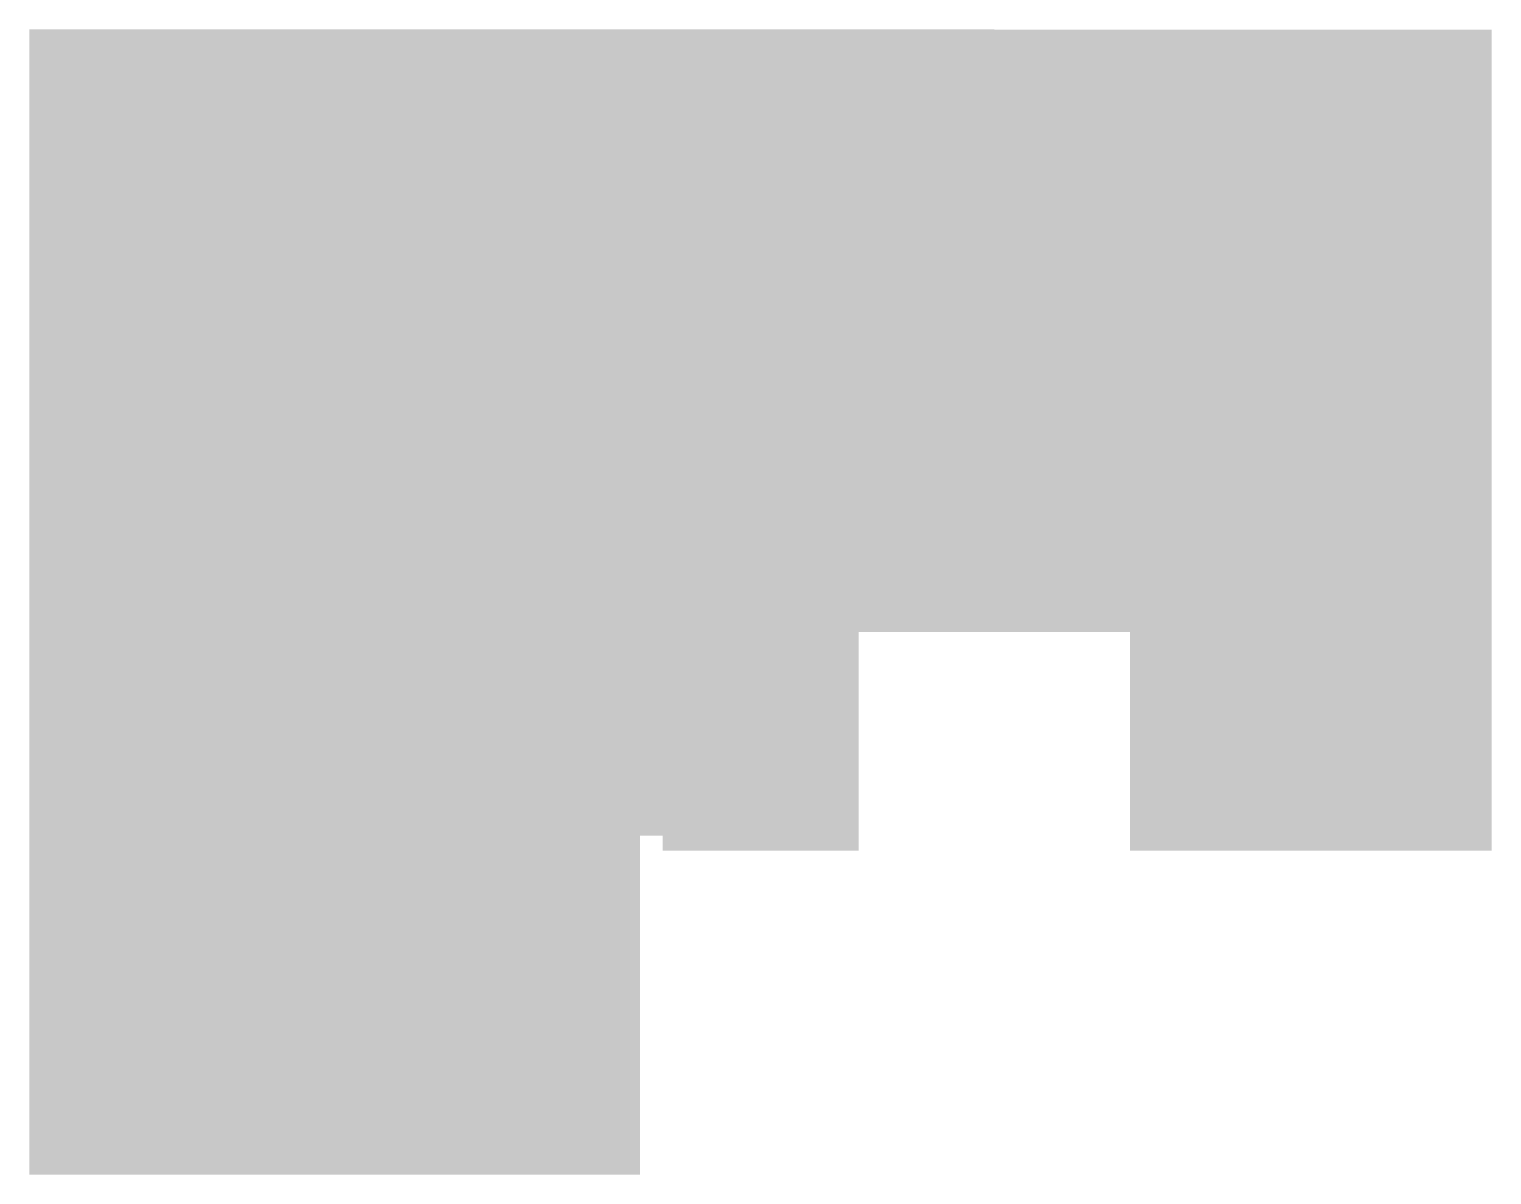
# Model space of a CAD drawing. Header units: inches. Extents: x 27644242 to 29005101, y -955243 to 216979.
# Drawn here: x 28995401 to 29005101, y -6421 to 1179 of the extents above; entities that cross this region are included whole.
import ezdxf

# ---------------------------------------------------------------- set-up
doc = ezdxf.new("R2010")
doc.units = ezdxf.units.IN
doc.header["$MEASUREMENT"] = 0
doc.layers.add('BHK HATCH', color=8, linetype='Continuous', lineweight=5, transparency=0.85)

msp = doc.modelspace()

# ---------------------------------------------------------------- hatches: boundary and pattern name
at = {"layer": 'BHK HATCH', "ltscale": 500, "true_color": 0xff00ff}
h = msp.add_hatch(color=6, dxfattribs=at)
h.dxf.hatch_style = 1
edge = h.paths.add_edge_path()
edge.add_line((28995600.9, -6421.4), (28999450.9, -6421.4))
edge.add_line((28999450.9, -6421.4), (28999450.9, -4171.4))
edge.add_line((28999450.9, -4171.4), (28999600.9, -4171.4))
edge.add_line((28999600.9, -4171.4), (28999600.9, -4271.4))
edge.add_line((28999600.9, -4271.4), (29000901.2, -4271.4))
edge.add_line((29000901.2, -4271.4), (29000901, -2821.4))
edge.add_line((29000901, -2821.4), (29002700.9, -2821.4))
edge.add_line((29002700.9, -2821.4), (29002700.9, -4271.4))
edge.add_line((29002700.9, -4271.4), (29005100.9, -4271.4))
edge.add_line((29005100.9, -4271.4), (29005100.9, 1176.3))
edge.add_line((29005100.9, 1176.3), (29001800.9, 1176.4))
edge.add_line((29001800.9, 1176.4), (29001800.9, 1178.7))
edge.add_line((29001800.9, 1178.7), (28998800.9, 1178.6))
edge.add_line((28998800.9, 1178.6), (28998800.9, 1178.6))
edge.add_line((28998800.9, 1178.6), (28995400.9, 1178.6))
edge.add_line((28995400.9, 1178.6), (28995400.9, -6421.4))
edge.add_line((28995400.9, -6421.4), (28996800.9, -6421.4))

doc.saveas('drawing.dxf')
